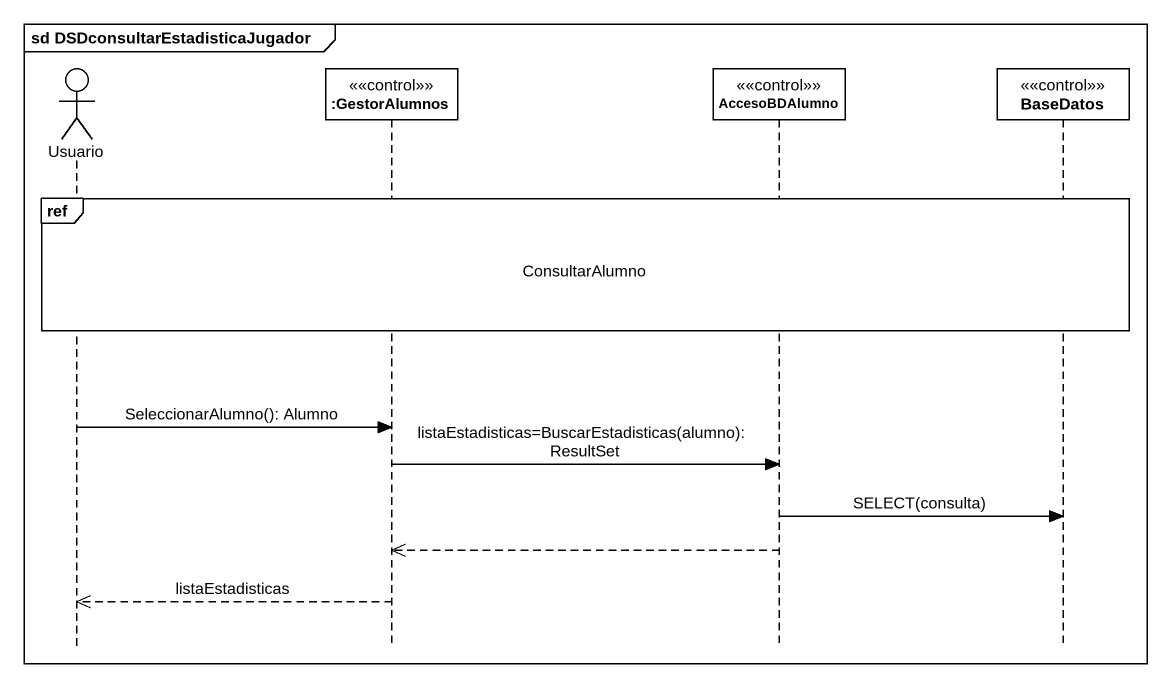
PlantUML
@startuml
mainframe sd DSDconsultarEstadisticaJugador
hide footbox
actor Usuario
participant ":GestorAlumnos" as GestorAlumnos <<control>>
participant AccesoBDAlumno <<control>>
participant BaseDatos <<control>>

ref over Usuario, GestorAlumnos, AccesoBDAlumno, BaseDatos : ConsultarAlumno
Usuario -> GestorAlumnos : SeleccionarAlumno(): Alumno
GestorAlumnos -> AccesoBDAlumno : listaEstadisticas=BuscarEstadisticas(alumno): ResultSet
AccesoBDAlumno -> BaseDatos : SELECT(consulta)
AccesoBDAlumno -->> GestorAlumnos
GestorAlumnos -->> Usuario : listaEstadisticas
@enduml
